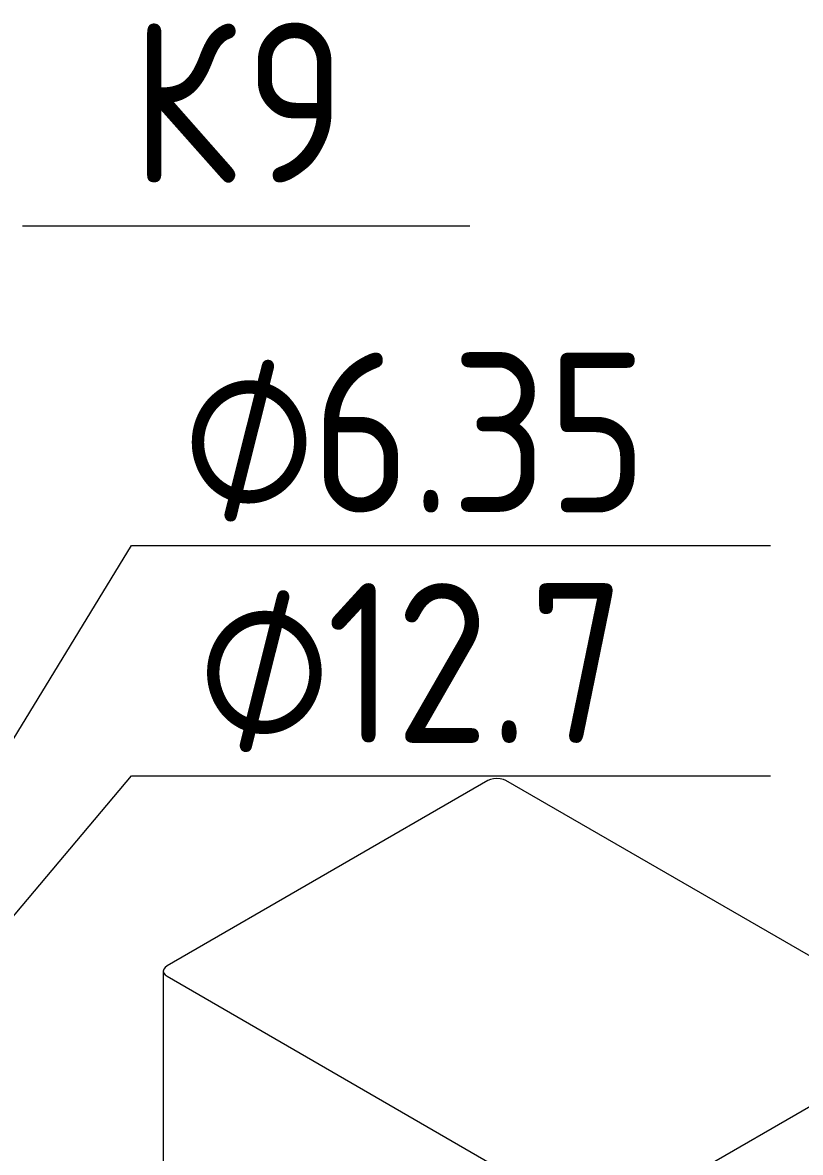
# Model space of a CAD drawing. Header units: millimetres. Extents: x -88595 to 880822, y -1054509 to -148035.
# Drawn here: x 416225 to 417442, y -309890 to -308123 of the extents above; entities that cross this region are included whole.
import ezdxf

# ---------------------------------------------------------------- set-up
doc = ezdxf.new("R2010")
doc.units = ezdxf.units.MM
doc.layers.add('Марки', color=7, linetype='Continuous', lineweight=20)
doc.layers.add('Оборудование', color=7, linetype='Continuous', lineweight=18)
doc.styles.add('$10$GOST Common', font='GOST_Common.ttf', dxfattribs={"width": 0.9, "height": 250})
doc.styles.add('$6$GOST Common_1', font='GOST_Common.ttf', dxfattribs={"width": 0.9, "height": 250})

# ---------------------------------------------------------------- blocks, each defined once
blk = doc.blocks.new('$0$ADSK_Наружный блок кондиционера сплит-системы1 - AV08IMVEVA-V55-В_ОВ3_4')
at = {"layer": 'Оборудование'}
for p, q in [((-16874.9, 13614), (-17376.9, 13324.1)), ((-16181.9, 13230.2), (-16846.6, 13614)), ((-17382.8, 13315.9), (-17382.8, 11944.2)), ((-17376.9, 13307.8), (-16712.3, 12924)), ((-16684, 12924), (-16181.9, 13213.9))]:
    blk.add_line(p, q, dxfattribs=at)
for points in [[(-16846.6, 13614, 0), (-16850.7, 13615.8, 0), (-16855.6, 13616.9, 0), (-16860.7, 13617.3, 0), (-16865.9, 13616.9, 0), (-16870.7, 13615.8, 0), (-16874.9, 13614, 0)], [(-17376.9, 13324.1, 0), (-17380.1, 13321.7, 0), (-17382.1, 13318.9, 0), (-17382.8, 13315.9, 0), (-17382.1, 13312.9, 0), (-17380.1, 13310.2, 0), (-17376.9, 13307.8, 0)]]:
    blk.add_polyline3d(points, dxfattribs=at)
blk = doc.blocks.new('$0$ADSK_M_Трубы - Диаметр_10-3265709-В_ОВ3_4')
at = {"layer": 'Марки'}
blk.add_line((-15956.5, 12420.2), (-14956.5, 12420.2), dxfattribs=at)
blk = doc.blocks.new('$0$ADSK_M_Оборудование1 - ADSK_Марка_15-3198495-В_ОВ3_4')
at = {"layer": 'Марки'}
blk.add_line((-15956.5, 12814.6), (-15256.5, 12814.6), dxfattribs=at)

msp = doc.modelspace()

# ---------------------------------------------------------------- linework, layer by layer
at = {"layer": 'Марки'}
for p, q in [((415684.9, -310104.9), (416395.4, -308940.6)), ((415670.3, -310163.1), (416395.4, -309301.2))]:
    msp.add_line(p, q, dxfattribs=at)

# ---------------------------------------------------------------- block references
for name, p in [('$0$ADSK_M_Оборудование1 - ADSK_Марка_15-3198495-В_ОВ3_4', (432181.7, -321255.2)), ('$0$ADSK_M_Трубы - Диаметр_10-3265709-В_ОВ3_4', (432351.9, -321360.8)), ('$0$ADSK_M_Трубы - Диаметр_10-3265709-В_ОВ3_4', (432351.9, -321721.4))]:
    msp.add_blockref(name, p, dxfattribs=at)
at = {"layer": 'Оборудование'}
msp.add_blockref('$0$ADSK_Наружный блок кондиционера сплит-системы1 - AV08IMVEVA-V55-В_ОВ3_4', (433828.2, -322922.5), dxfattribs=at)

# ---------------------------------------------------------------- texts
at = {"layer": 'Марки', "lineweight": 9, "char_height": 250, "attachment_point": 1}
for s, insert, width, style in [('\\fGOST Common|b0|i0|c204|p34|;\\W.9;К', (416394.9, -308122.7), 216.456, '$10$GOST Common'), ('\\fGOST Common|b0|i0|c204|p34|;\\W.9;9', (416573.5, -308122.7), 194.81, '$10$GOST Common'), ('6.35', (416677, -308639), 663.797, '$10$GOST Common'), ('\\fGOST Common|b0|i0|c254|p34|;\\W.9;⌀', (416474.6, -308639), 245.316, '$6$GOST Common_1'), ('\\fGOST Common|b0|i0|c254|p34|;\\W.9;⌀', (416498.5, -308999.6), 245.316, '$6$GOST Common_1'), ('12.7', (416700.9, -308999.6), 606.076, '$10$GOST Common')]:
    msp.add_mtext(s, dxfattribs=dict(at, insert=insert, width=width, style=style))

doc.saveas('drawing.dxf')
